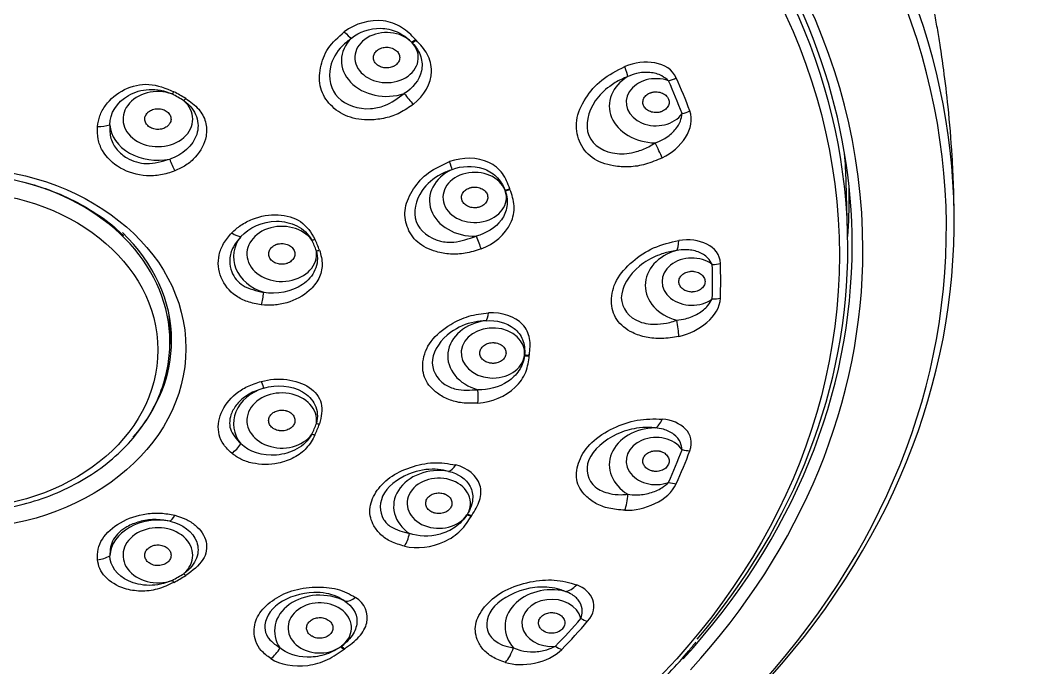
# Model space of a CAD drawing. Extents: x 1171 to 2300, y 0 to 827.
# Drawn here: x 1623.59 to 1661.86, y 516.38 to 541.07 of the extents above; entities that cross this region are included whole.
import ezdxf

# ---------------------------------------------------------------- set-up
doc = ezdxf.new("R2010")
doc.units = 0
doc.header["$LTSCALE"] = 10
doc.header["$MEASUREMENT"] = 0
doc.layers.add('1', color=7, linetype='CONTINUOUS')

msp = doc.modelspace()

# ---------------------------------------------------------------- linework, layer by layer
at = {"layer": '1', "color": 7, "linetype": 'Continuous'}
for p, q in [((1655.141, 533.003), (1655.087, 534.896)), ((1629.305, 528.803), (1629.305, 529.288))]:
    msp.add_line(p, q, dxfattribs=at)
for centre, major_axis, ratio, start_param, end_param in [((1621.205, 533.13), (37.699, 0), 0.790155, 5.156583, 10.55138), ((1621.205, 532.321), (-34.52, 0), 0.790155, 3.141593, 6.283185), ((1621.205, 532.486), (34.11, 0), 0.790155, 0, 3.141593), ((1621.205, 533.413), (-37.999, 0), 0.790155, 2.502798, 3.799488), ((1621.205, 532.4), (-33.944, 0), 0.790155, 3.141593, 3.806432), ((1637.565, 539.521), (-1.723, 0), 0.790155, 5.603381, 8.256586), ((1635.825, 541.008), (-0.475, 0.643), 0.18333, 2.072391, 2.769254), ((1637.565, 539.636), (1.209, 0), 0.790155, 0.662184, 6.914598), ((1638.518, 540.714), (0.578, 0.553), 0.488794, 4.274683, 4.509098), ((1621.205, 529.874), (21.709, 0), 0.790155, 0.645942, 0.647655), ((1638.54, 540.69), (-0.579, -0.552), 0.489427, 1.13396, 1.368375), ((1621.205, 529.888), (21.895, 0), 0.790155, 0.645942, 0.647655), ((1646.375, 539.789), (-0.385, 0.923), 0.069891, 3.43752, 4.115548), ((1647.835, 537.793), (-1.779, 0), 0.790155, 5.359245, 7.835444), ((1647.835, 537.936), (1.136, 0), 0.790155, 1.132001, 5.779503), ((1648.317, 539.362), (-0.911, -0.412), 0.577214, 1.315641, 1.62953), ((1621.205, 531.129), (-29.098, 0), 0.790155, 3.426954, 3.484549), ((1628.846, 537.292), (1.328, 0), 0.790155, 1.151939, 7.016202), ((1621.205, 531.099), (28.789, 0), 0.790155, 0.285362, 0.342957), ((1629.387, 538.741), (0.386, 0.701), 0.350617, 4.145759, 4.299406), ((1621.205, 528.982), (14.302, 0), 0.790155, 0.923169, 0.961787), ((1621.205, 528.988), (-14.424, 0), 0.790155, 4.064761, 4.10338), ((1638.441, 538.27), (-0.496, 0.628), 0.201371, 1.415733, 2.112596), ((1629.833, 538.485), (-0.41, -0.687), 0.369764, 1.0168, 1.170446), ((1648.83, 538.116), (0.937, 0.348), 0.588121, 4.497406, 4.811294), ((1626.495, 537.427), (-0.797, 0.065), 0.516767, 1.669693, 2.311148), ((1628.846, 537.178), (-1.842, 0), 0.790155, 0.067887, 1.817068), ((1647.79, 536.349), (-0.439, 0.898), 0.027536, 4.063541, 4.74157), ((1621.205, 534.293), (-33.89, 0), 0.790155, 3.164173, 3.204425), ((1621.205, 528.803), (-8.1, 0), 0.790155, 3.141593, 5.631894), ((1629.421, 535.748), (-0.294, 0.744), 0.137649, 1.491595, 2.13305), ((1639.808, 536.101), (-0.262, 0.756), 0.015481, 3.408453, 4.105317), ((1640.923, 534.192), (-1.723, 0), 0.790155, 5.233782, 7.886987), ((1640.923, 534.307), (1.209, 0), 0.790155, 0.292585, 6.544999), ((1642.08, 535.073), (0.752, 0.272), 0.589366, 4.502608, 4.737023), ((1621.205, 529.888), (21.895, 0), 0.790155, 0.276343, 0.278056), ((1621.205, 534.416), (-34, 0), 0.790155, 3.141593, 3.150821), ((1621.205, 529.874), (21.709, 0), 0.790155, 0.276343, 0.278056), ((1642.09, 535.045), (-0.753, -0.27), 0.589653, 1.362238, 1.596653), ((1621.205, 534.416), (-34, 0), 0.790155, 3.082001, 3.141593), ((1633.569, 532.156), (1.328, 0), 0.790155, 0.52362, 6.387883), ((1621.205, 528.854), (8.162, 0), 0.790155, 0, 0.691739), ((1633.569, 532.042), (-1.842, 0), 0.790155, 5.722754, 7.471935), ((1631.573, 533.407), (-0.58, 0.551), 0.3757, 2.058773, 2.700229), ((1640.996, 532.801), (-0.285, 0.748), 0.006264, 1.527618, 2.224481), ((1634.719, 533.171), (0.733, 0.321), 0.579144, 4.463746, 4.617392), ((1621.205, 528.982), (14.302, 0), 0.790155, 0.29485, 0.333468), ((1621.205, 528.988), (-14.424, 0), 0.790155, 3.436443, 3.475061), ((1648.414, 533.234), (-0.155, 0.988), 0.252062, 3.38468, 4.062709), ((1621.205, 532.486), (34.11, 0), 0.790155, 5.658696, 6.283185), ((1621.205, 532.4), (-33.944, 0), 0.790155, 2.551268, 3.141593), ((1634.89, 532.756), (-0.747, -0.287), 0.586457, 1.349092, 1.502739), ((1649.205, 530.956), (-1.779, 0), 0.790155, 5.045086, 7.521285), ((1649.205, 531.099), (1.136, 0), 0.790155, 0.817842, 5.465344), ((1621.205, 532.321), (-34.52, 0), 0.790155, 2.51406, 3.141593), ((1649.982, 532.367), (-0.999, -0.036), 0.612653, 1.548466, 1.862354), ((1621.205, 531.099), (28.789, 0), 0.790155, 6.254388, 6.311983), ((1621.205, 531.129), (-29.098, 0), 0.790155, 3.112795, 3.17039), ((1632.69, 530.69), (0.098, 0.794), 0.237725, 4.102152, 4.743607), ((1649.982, 531.057), (0.999, -0.036), 0.612653, 4.73472, 5.048608), ((1621.205, 529.288), (8.1, 0), 0.790155, 0, 0.080209), ((1641.279, 530.388), (-0.037, 0.799), 0.234951, 3.365531, 4.062394), ((1641.618, 528.265), (-1.723, 0), 0.790155, 4.864183, 7.517388), ((1641.618, 528.38), (1.209, 0), 0.790155, 6.206171, 12.458585), ((1648.414, 529.617), (-0.212, 0.977), 0.207528, 4.000239, 4.678268), ((1621.205, 529.288), (8.15, 0), 0.790155, 6.195221, 6.272092), ((1621.205, 528.854), (8.162, 0), 0.790155, 5.675484, 6.283185), ((1621.205, 529.874), (21.709, 0), 0.790155, 6.189929, 6.191642), ((1642.82, 528.767), (-0.794, 0.094), 0.610244, 1.642903, 1.877318), ((1642.823, 528.797), (0.795, -0.092), 0.610341, 4.783179, 5.017594), ((1621.205, 529.888), (21.895, 0), 0.790155, 6.189929, 6.191642), ((1633.569, 525.693), (-1.842, 0), 0.790155, 5.094435, 6.843617), ((1632.69, 527.797), (-0.208, 0.772), 0.056522, 2.257656, 2.899111), ((1633.569, 525.808), (1.328, 0), 0.790155, 6.178487, 12.04275), ((1640.879, 526.972), (-0.061, 0.798), 0.212439, 4.009316, 4.70618), ((1647.79, 526.502), (0.091, 0.996), 0.432054, 3.378193, 4.056222), ((1621.205, 528.982), (14.302, 0), 0.790155, 5.949717, 5.988335), ((1621.205, 528.988), (-14.424, 0), 0.790155, 2.808124, 2.846742), ((1634.89, 526.189), (0.747, -0.287), 0.586457, 4.934093, 5.08774), ((1647.835, 524.119), (-1.779, 0), 0.790155, 4.730926, 7.207126), ((1634.719, 525.774), (-0.733, 0.321), 0.579144, 1.81944, 1.973086), ((1647.835, 524.262), (1.136, 0), 0.790155, 0.503683, 5.151184), ((1631.573, 525.079), (0.511, 0.615), 0.556904, 4.266721, 4.908177), ((1621.205, 531.099), (28.789, 0), 0.790155, 5.940229, 5.997824), ((1648.83, 525.309), (-0.937, 0.348), 0.588121, 1.785779, 2.099668), ((1621.205, 531.129), (-29.098, 0), 0.790155, 2.798636, 2.856231), ((1639.556, 522.539), (-1.723, 0), 0.790155, 4.494584, 7.147789), ((1640.04, 524.641), (0.202, 0.774), 0.44544, 3.390589, 4.087452), ((1639.556, 522.654), (1.209, 0), 0.790155, 5.836572, 12.088986), ((1648.317, 524.063), (0.911, -0.412), 0.577214, 4.967544, 5.281432), ((1646.375, 523.062), (0.03, 1), 0.3897, 3.981884, 4.659913), ((1628.846, 520.557), (-1.842, 0), 0.790155, 4.466117, 6.215298), ((1629.421, 522.739), (0.189, 0.777), 0.318853, 3.37933, 4.020785), ((1621.205, 529.874), (21.709, 0), 0.790155, 5.82033, 5.822043), ((1640.63, 522.706), (-0.676, 0.427), 0.548418, 1.904211, 2.138626), ((1640.646, 522.732), (0.677, -0.426), 0.548886, 5.044741, 5.279156), ((1621.205, 529.888), (21.895, 0), 0.790155, 5.82033, 5.822043), ((1628.846, 520.672), (1.328, 0), 0.790155, 5.550169, 11.414432), ((1638.104, 521.57), (0.177, 0.78), 0.425202, 4.026831, 4.723695), ((1626.495, 521.059), (0.796, 0.078), 0.69797, 4.701126, 5.342581), ((1621.205, 528.982), (14.302, 0), 0.790155, 5.321398, 5.360017), ((1629.387, 520.204), (-0.386, 0.701), 0.350617, 2.137426, 2.291073), ((1621.205, 528.988), (-14.424, 0), 0.790155, 2.179806, 2.218424), ((1629.833, 520.46), (0.41, -0.687), 0.369764, 5.266386, 5.420032), ((1643.858, 517.951), (-1.779, 0), 0.790155, 4.416767, 6.892966), ((1644.563, 520.251), (0.359, 0.933), 0.592247, 3.429012, 4.107041), ((1635.016, 517.789), (-1.723, 0), 0.790155, 4.124985, 6.77819), ((1635.016, 517.904), (1.209, 0), 0.790155, 5.466973, 11.719387), ((1636.256, 519.636), (0.458, 0.656), 0.61852, 3.502348, 4.199211), ((1643.858, 518.095), (1.136, 0), 0.790155, 0.189523, 4.837025), ((1621.205, 531.099), (28.789, 0), 0.790155, 5.626069, 5.683664), ((1644.973, 518.877), (-0.756, 0.654), 0.50602, 1.983354, 2.297242), ((1621.205, 531.129), (-29.098, 0), 0.790155, 2.484477, 2.542072), ((1633.047, 517.325), (0.431, 0.674), 0.60329, 4.128443, 4.825306), ((1621.205, 529.874), (21.709, 0), 0.790155, 5.450731, 5.452444), ((1635.817, 517.678), (-0.467, 0.65), 0.412525, 2.091639, 2.326054), ((1635.844, 517.698), (0.468, -0.649), 0.413301, 5.232558, 5.466973), ((1621.205, 529.888), (21.895, 0), 0.790155, 5.450731, 5.452444), ((1641.873, 517.325), (0.292, 0.956), 0.556219, 4.017305, 4.695334), ((1643.999, 517.817), (0.716, -0.699), 0.485274, 5.154868, 5.468757)]:
    msp.add_ellipse(centre, major_axis=major_axis, ratio=ratio, start_param=start_param, end_param=end_param, dxfattribs=at)
for centre, major_axis in [((1621.205, 532.108), (33.622, 0)), ((1621.205, 528.555), (-8.709, 0)), ((1621.205, 528.498), (7.641, 0))]:
    msp.add_ellipse(centre, major_axis=major_axis, ratio=0.790155, dxfattribs=at)
for points, knots in [([(1659.204, 533.566), (1659.198, 534.342), (1659.15, 535.741), (1658.998, 537.612), (1658.83, 539.022), (1658.684, 540.019), (1658.563, 540.753), (1658.45, 541.384), (1658.327, 542.018), (1658.115, 543.026), (1657.775, 544.451), (1657.206, 546.453), (1656.447, 548.69), (1655.505, 551.006), (1654.533, 553.053), (1653.749, 554.517), (1653.187, 555.494), (1652.761, 556.203), (1652.205, 557.089), (1651.382, 558.322), (1650.178, 559.973), (1649.198, 561.171), (1648.627, 561.826)], [0, 0, 0, 0, 0.075311, 0.136171, 0.182256, 0.21336, 0.234183, 0.25491, 0.275875, 0.297078, 0.355152, 0.418363, 0.49946, 0.584913, 0.661635, 0.720158, 0.746456, 0.771986, 0.801818, 0.849529, 0.915719, 1, 1, 1, 1]), ([(1638.666, 540.325), (1638.508, 540.491), (1638.342, 540.66), (1637.933, 540.915), (1637.692, 541.001), (1636.931, 541.094), (1636.369, 540.932), (1635.95, 540.622)], [0, 0, 0, 0, 0.25, 0.25, 0.5, 0.5, 1, 1, 1, 1]), ([(1638.589, 537.861), (1638.42, 537.743), (1638.094, 537.513), (1637.521, 537.314), (1636.839, 537.232), (1636.059, 537.335), (1635.39, 537.797), (1634.986, 538.462), (1635.002, 539.242), (1635.285, 540.028), (1635.726, 540.422), (1635.95, 540.622)], [0, 0, 0, 0, 0.087607, 0.169371, 0.250856, 0.377447, 0.501128, 0.621802, 0.747777, 0.872041, 1, 1, 1, 1]), ([(1636.225, 540.377), (1636.106, 540.283), (1635.732, 539.989), (1635.262, 539.176), (1635.437, 538.408), (1636.001, 537.819), (1636.674, 537.602), (1637.608, 537.806), (1637.998, 538.091), (1638.24, 538.269)], [0, 0, 0, 0, 0.080562, 0.253207, 0.499831, 0.500495, 0.747529, 0.843295, 1, 1, 1, 1]), ([(1636.225, 540.377), (1636.516, 540.613), (1636.922, 540.762), (1637.549, 540.747), (1637.763, 540.702), (1638.167, 540.524), (1638.357, 540.389), (1638.518, 540.223)], [0, 0, 0, 0, 0.5, 0.5, 0.75, 0.75, 1, 1, 1, 1]), ([(1637.868, 539.322), (1637.881, 539.33), (1637.906, 539.347), (1637.953, 539.385), (1638.003, 539.44), (1638.044, 539.514), (1638.072, 539.62), (1638.056, 539.757), (1637.954, 539.902), (1637.813, 539.986), (1637.682, 540.023), (1637.579, 540.034), (1637.477, 540.028), (1637.379, 540.006), (1637.312, 539.978), (1637.271, 539.956), (1637.245, 539.94), (1637.178, 539.893), (1637.095, 539.798), (1637.06, 539.675), (1637.067, 539.577), (1637.09, 539.505), (1637.128, 539.438), (1637.2, 539.358), (1637.324, 539.279), (1637.508, 539.234), (1637.669, 539.244), (1637.772, 539.275), (1637.828, 539.3), (1637.855, 539.314), (1637.868, 539.322)], [0, 0, 0, 0, 0.015625, 0.03125, 0.0625, 0.09375, 0.125, 0.1875, 0.25, 0.3125, 0.34375, 0.375, 0.40625, 0.4375, 0.46875, 0.476562, 0.484375, 0.5, 0.5625, 0.625, 0.65625, 0.6875, 0.71875, 0.75, 0.8125, 0.875, 0.9375, 0.96875, 0.984375, 1, 1, 1, 1]), ([(1638.54, 540.2), (1638.699, 540.03), (1638.81, 539.852), (1638.925, 539.487), (1638.93, 539.303), (1638.815, 538.779), (1638.566, 538.47), (1638.24, 538.269)], [0, 0, 0, 0, 0.25, 0.25, 0.5, 0.5, 1, 1, 1, 1]), ([(1638.589, 537.861), (1638.998, 538.185), (1639.263, 538.652), (1639.28, 539.341), (1639.224, 539.566), (1639.006, 539.966), (1638.849, 540.134), (1638.689, 540.302)], [0, 0, 0, 0, 0.5, 0.5, 0.75, 0.75, 1, 1, 1, 1]), ([(1648.075, 535.816), (1647.864, 535.725), (1647.454, 535.549), (1646.813, 535.451), (1646.1, 535.496), (1645.349, 535.761), (1644.856, 536.421), (1644.732, 537.251), (1645.103, 538.09), (1645.746, 538.838), (1646.34, 539.138), (1646.645, 539.293)], [0, 0, 0, 0, 0.087456, 0.169153, 0.25014, 0.377375, 0.499739, 0.622279, 0.749894, 0.871256, 1, 1, 1, 1]), ([(1646.763, 538.914), (1646.675, 538.879), (1646.434, 538.781), (1645.981, 538.501), (1645.297, 537.849), (1645.118, 537.048), (1645.433, 536.283), (1646.106, 535.886), (1647.008, 536.008), (1647.498, 536.196), (1647.721, 536.337), (1647.802, 536.387)], [0, 0, 0, 0, 0.046355, 0.127416, 0.254336, 0.50001, 0.500136, 0.746142, 0.872777, 0.954138, 1, 1, 1, 1]), ([(1648.317, 538.749), (1648.235, 538.817), (1648.037, 538.981), (1647.6, 539.094), (1647.139, 539.063), (1646.87, 538.956), (1646.763, 538.914)], [0, 0, 0, 0, 0.208279, 0.500324, 0.801781, 1, 1, 1, 1]), ([(1626.541, 537.011), (1626.564, 537.147), (1626.611, 537.428), (1626.906, 537.951), (1627.511, 538.481), (1628.551, 538.714), (1629.147, 538.465), (1629.457, 538.336)], [0, 0, 0, 0, 0.121003, 0.24993, 0.500418, 0.740079, 1, 1, 1, 1]), ([(1627.008, 537.079), (1627.019, 537.506), (1627.275, 537.938), (1627.956, 538.325), (1628.225, 538.406), (1628.798, 538.435), (1629.102, 538.378), (1629.387, 538.251)], [0, 0, 0, 0, 0.5, 0.5, 0.75, 0.75, 1, 1, 1, 1]), ([(1647.99, 537.56), (1647.998, 537.562), (1648.014, 537.567), (1648.046, 537.578), (1648.1, 537.599), (1648.171, 537.64), (1648.241, 537.701), (1648.312, 537.796), (1648.35, 537.934), (1648.306, 538.101), (1648.199, 538.217), (1648.083, 538.282), (1647.986, 538.316), (1647.883, 538.332), (1647.797, 538.332), (1647.739, 538.324), (1647.707, 538.318), (1647.687, 538.313), (1647.671, 538.309), (1647.656, 538.305), (1647.629, 538.296), (1647.549, 538.265), (1647.464, 538.208), (1647.394, 538.128), (1647.346, 538.039), (1647.325, 537.92), (1647.364, 537.778), (1647.468, 537.655), (1647.622, 537.568), (1647.775, 537.538), (1647.896, 537.542), (1647.956, 537.552), (1647.986, 537.559), (1647.99, 537.56)], [0, 0, 0, 0, 0.007812, 0.015625, 0.03125, 0.0625, 0.09375, 0.125, 0.1875, 0.25, 0.3125, 0.34375, 0.375, 0.40625, 0.4375, 0.453125, 0.460938, 0.46875, 0.472656, 0.476562, 0.484375, 0.5, 0.5625, 0.59375, 0.625, 0.6875, 0.75, 0.8125, 0.875, 0.9375, 0.96875, 0.996094, 1, 1, 1, 1]), ([(1629.833, 537.995), (1630.073, 537.821), (1630.238, 537.609), (1630.397, 537.162), (1630.394, 536.924), (1630.185, 536.274), (1629.776, 535.921), (1629.296, 535.766)], [0, 0, 0, 0, 0.25, 0.25, 0.5, 0.5, 1, 1, 1, 1]), ([(1629.907, 538.077), (1630.086, 537.951), (1630.426, 537.712), (1630.701, 537.191), (1630.724, 536.532), (1630.41, 535.939), (1629.93, 535.521), (1629.636, 535.384), (1629.491, 535.317)], [0, 0, 0, 0, 0.178327, 0.339125, 0.500023, 0.752204, 0.878517, 1, 1, 1, 1]), ([(1629.251, 537.06), (1629.261, 537.071), (1629.279, 537.093), (1629.31, 537.14), (1629.337, 537.203), (1629.35, 537.281), (1629.34, 537.387), (1629.278, 537.512), (1629.135, 537.628), (1628.945, 537.691), (1628.773, 537.69), (1628.645, 537.657), (1628.558, 537.618), (1628.495, 537.575), (1628.457, 537.541), (1628.438, 537.52), (1628.41, 537.488), (1628.377, 537.436), (1628.342, 537.337), (1628.345, 537.208), (1628.421, 537.067), (1628.558, 536.958), (1628.738, 536.897), (1628.934, 536.893), (1629.087, 536.939), (1629.189, 537.002), (1629.232, 537.04), (1629.251, 537.06)], [0, 0, 0, 0, 0.015625, 0.03125, 0.0625, 0.09375, 0.125, 0.1875, 0.25, 0.3125, 0.375, 0.40625, 0.4375, 0.46875, 0.484375, 0.492188, 0.5, 0.53125, 0.5625, 0.625, 0.6875, 0.75, 0.8125, 0.875, 0.9375, 0.96875, 1, 1, 1, 1]), ([(1647.802, 536.387), (1647.91, 536.43), (1648.179, 536.536), (1648.536, 536.818), (1648.78, 537.174), (1648.815, 537.406), (1648.83, 537.503)], [0, 0, 0, 0, 0.200427, 0.49953, 0.790892, 1, 1, 1, 1]), ([(1629.491, 535.317), (1629.312, 535.257), (1628.964, 535.141), (1628.23, 535.105), (1627.367, 535.364), (1626.764, 535.945), (1626.538, 536.533), (1626.54, 536.848), (1626.541, 537.011)], [0, 0, 0, 0, 0.130106, 0.252927, 0.499594, 0.746402, 0.869479, 1, 1, 1, 1]), ([(1627.008, 537.079), (1627.009, 536.901), (1627.009, 536.556), (1627.267, 536.111), (1627.713, 535.737), (1628.446, 535.517), (1629.002, 535.68), (1629.296, 535.766)], [0, 0, 0, 0, 0.179168, 0.347393, 0.501625, 0.737142, 1, 1, 1, 1]), ([(1642.259, 534.636), (1642.187, 534.836), (1642.11, 535.041), (1641.852, 535.395), (1641.673, 535.542), (1641.035, 535.842), (1640.469, 535.847), (1639.968, 535.673)], [0, 0, 0, 0, 0.25, 0.25, 0.5, 0.5, 1, 1, 1, 1]), ([(1641.166, 532.345), (1640.967, 532.281), (1640.582, 532.157), (1639.99, 532.13), (1639.351, 532.243), (1638.7, 532.557), (1638.298, 533.177), (1638.214, 533.914), (1638.552, 534.642), (1639.13, 535.301), (1639.686, 535.548), (1639.968, 535.673)], [0, 0, 0, 0, 0.087607, 0.169371, 0.250856, 0.377447, 0.501128, 0.621802, 0.747777, 0.872041, 1, 1, 1, 1]), ([(1640.064, 535.373), (1640.428, 535.512), (1640.859, 535.538), (1641.422, 535.346), (1641.598, 535.245), (1641.89, 534.964), (1642.006, 534.783), (1642.08, 534.583)], [0, 0, 0, 0, 0.5, 0.5, 0.75, 0.75, 1, 1, 1, 1]), ([(1621.205, 535.204), (1621.421, 535.204), (1622.051, 535.185), (1623.09, 535.058), (1624.282, 534.761), (1625.404, 534.328), (1626.417, 533.764), (1627.131, 533.255), (1627.46, 532.918), (1627.536, 532.835)], [0, 0, 0, 0, 0.088697, 0.260068, 0.431487, 0.602833, 0.774127, 0.945438, 1, 1, 1, 1]), ([(1640.064, 535.373), (1639.922, 535.318), (1639.474, 535.145), (1638.729, 534.512), (1638.569, 533.742), (1638.826, 533.031), (1639.331, 532.64), (1640.236, 532.572), (1640.695, 532.732), (1640.98, 532.832)], [0, 0, 0, 0, 0.080562, 0.253207, 0.499831, 0.500495, 0.747529, 0.843295, 1, 1, 1, 1]), ([(1641.062, 533.928), (1641.078, 533.931), (1641.109, 533.94), (1641.17, 533.962), (1641.242, 533.999), (1641.314, 534.057), (1641.389, 534.147), (1641.436, 534.279), (1641.407, 534.444), (1641.314, 534.563), (1641.209, 534.634), (1641.118, 534.674), (1641.02, 534.697), (1640.918, 534.705), (1640.844, 534.698), (1640.795, 534.689), (1640.764, 534.682), (1640.68, 534.658), (1640.559, 534.592), (1640.47, 534.488), (1640.432, 534.394), (1640.42, 534.321), (1640.426, 534.247), (1640.456, 534.152), (1640.535, 534.043), (1640.686, 533.948), (1640.84, 533.912), (1640.951, 533.911), (1641.015, 533.918), (1641.046, 533.924), (1641.062, 533.928)], [0, 0, 0, 0, 0.015625, 0.03125, 0.0625, 0.09375, 0.125, 0.1875, 0.25, 0.3125, 0.34375, 0.375, 0.40625, 0.4375, 0.46875, 0.476562, 0.484375, 0.5, 0.5625, 0.625, 0.65625, 0.6875, 0.71875, 0.75, 0.8125, 0.875, 0.9375, 0.96875, 0.984375, 1, 1, 1, 1]), ([(1642.09, 534.554), (1642.161, 534.351), (1642.183, 534.153), (1642.127, 533.779), (1642.05, 533.606), (1641.718, 533.148), (1641.36, 532.929), (1640.98, 532.832)], [0, 0, 0, 0, 0.25, 0.25, 0.5, 0.5, 1, 1, 1, 1]), ([(1641.166, 532.345), (1641.663, 532.535), (1642.093, 532.9), (1642.395, 533.542), (1642.438, 533.769), (1642.411, 534.204), (1642.342, 534.406), (1642.269, 534.608)], [0, 0, 0, 0, 0.5, 0.5, 0.75, 0.75, 1, 1, 1, 1]), ([(1631.662, 532.956), (1631.773, 533.058), (1632.002, 533.268), (1632.59, 533.565), (1633.423, 533.726), (1634.39, 533.443), (1634.683, 532.966), (1634.835, 532.719)], [0, 0, 0, 0, 0.121003, 0.24993, 0.500418, 0.740079, 1, 1, 1, 1]), ([(1632.009, 532.815), (1632.318, 533.161), (1632.823, 533.397), (1633.635, 533.401), (1633.906, 533.343), (1634.381, 533.103), (1634.583, 532.916), (1634.719, 532.681)], [0, 0, 0, 0, 0.5, 0.5, 0.75, 0.75, 1, 1, 1, 1]), ([(1632.789, 530.215), (1632.609, 530.248), (1632.26, 530.311), (1631.665, 530.615), (1631.174, 531.222), (1631.104, 531.976), (1631.332, 532.564), (1631.55, 532.823), (1631.662, 532.956)], [0, 0, 0, 0, 0.130106, 0.252927, 0.499594, 0.746402, 0.869479, 1, 1, 1, 1]), ([(1632.009, 532.815), (1631.889, 532.668), (1631.656, 532.382), (1631.555, 531.898), (1631.646, 531.386), (1632.061, 530.871), (1632.599, 530.753), (1632.882, 530.691)], [0, 0, 0, 0, 0.179168, 0.347393, 0.501625, 0.737142, 1, 1, 1, 1]), ([(1633.724, 531.781), (1633.739, 531.785), (1633.771, 531.794), (1633.83, 531.818), (1633.899, 531.856), (1633.968, 531.914), (1634.039, 532.004), (1634.082, 532.134), (1634.052, 532.294), (1633.945, 532.433), (1633.805, 532.512), (1633.677, 532.545), (1633.578, 532.554), (1633.495, 532.549), (1633.439, 532.538), (1633.408, 532.531), (1633.362, 532.517), (1633.296, 532.491), (1633.195, 532.427), (1633.101, 532.321), (1633.057, 532.172), (1633.087, 532.02), (1633.187, 531.887), (1633.343, 531.793), (1633.501, 531.759), (1633.63, 531.762), (1633.693, 531.773), (1633.724, 531.781)], [0, 0, 0, 0, 0.015625, 0.03125, 0.0625, 0.09375, 0.125, 0.1875, 0.25, 0.3125, 0.375, 0.40625, 0.4375, 0.46875, 0.484375, 0.492188, 0.5, 0.53125, 0.5625, 0.625, 0.6875, 0.75, 0.8125, 0.875, 0.9375, 0.96875, 1, 1, 1, 1]), ([(1648.706, 529.011), (1648.486, 528.975), (1648.059, 528.904), (1647.454, 528.961), (1646.838, 529.173), (1646.268, 529.601), (1646.136, 530.108), (1646.135, 530.618), (1646.267, 531.176), (1646.902, 531.886), (1647.745, 532.446), (1648.379, 532.592), (1648.706, 532.667)], [0, 0, 0, 0, 0.087458, 0.169158, 0.250147, 0.37738, 0.499751, 0.500394, 0.622942, 0.750385, 0.871489, 1, 1, 1, 1]), ([(1635.007, 532.3), (1635.059, 532.115), (1635.157, 531.763), (1635.013, 531.209), (1634.578, 530.655), (1633.927, 530.309), (1633.269, 530.184), (1632.947, 530.205), (1632.789, 530.215)], [0, 0, 0, 0, 0.178327, 0.339125, 0.500023, 0.752204, 0.878517, 1, 1, 1, 1]), ([(1634.89, 532.266), (1634.954, 532.014), (1634.933, 531.766), (1634.737, 531.328), (1634.566, 531.135), (1633.939, 530.699), (1633.369, 530.598), (1632.882, 530.691)], [0, 0, 0, 0, 0.25, 0.25, 0.5, 0.5, 1, 1, 1, 1]), ([(1648.624, 532.284), (1648.535, 532.271), (1648.291, 532.234), (1647.795, 532.073), (1646.961, 531.61), (1646.514, 530.888), (1646.514, 530.083), (1646.962, 529.546), (1647.797, 529.451), (1648.292, 529.516), (1648.536, 529.598), (1648.624, 529.627)], [0, 0, 0, 0, 0.046355, 0.127416, 0.254336, 0.50001, 0.500136, 0.746142, 0.872777, 0.954138, 1, 1, 1, 1]), ([(1649.982, 531.754), (1649.931, 531.839), (1649.808, 532.044), (1649.45, 532.256), (1649.02, 532.337), (1648.737, 532.299), (1648.624, 532.284)], [0, 0, 0, 0, 0.208279, 0.500324, 0.801781, 1, 1, 1, 1]), ([(1649.206, 530.704), (1649.214, 530.704), (1649.231, 530.704), (1649.266, 530.707), (1649.326, 530.714), (1649.409, 530.735), (1649.5, 530.777), (1649.604, 530.85), (1649.694, 530.971), (1649.718, 531.141), (1649.661, 531.278), (1649.577, 531.368), (1649.497, 531.424), (1649.406, 531.464), (1649.324, 531.485), (1649.266, 531.492), (1649.233, 531.494), (1649.212, 531.494), (1649.196, 531.494), (1649.179, 531.494), (1649.151, 531.492), (1649.062, 531.482), (1648.959, 531.449), (1648.861, 531.389), (1648.78, 531.317), (1648.714, 531.208), (1648.696, 531.064), (1648.746, 530.921), (1648.859, 530.802), (1648.993, 530.736), (1649.109, 530.71), (1649.171, 530.704), (1649.201, 530.704), (1649.206, 530.704)], [0, 0, 0, 0, 0.007812, 0.015625, 0.03125, 0.0625, 0.09375, 0.125, 0.1875, 0.25, 0.3125, 0.34375, 0.375, 0.40625, 0.4375, 0.453125, 0.460938, 0.46875, 0.472656, 0.476562, 0.484375, 0.5, 0.5625, 0.59375, 0.625, 0.6875, 0.75, 0.8125, 0.875, 0.9375, 0.96875, 0.996094, 1, 1, 1, 1]), ([(1648.624, 529.627), (1648.738, 529.642), (1649.021, 529.68), (1649.451, 529.863), (1649.808, 530.143), (1649.931, 530.356), (1649.982, 530.444)], [0, 0, 0, 0, 0.200427, 0.49953, 0.790892, 1, 1, 1, 1]), ([(1641.047, 526.466), (1640.845, 526.461), (1640.453, 526.452), (1639.923, 526.591), (1639.412, 526.873), (1638.977, 527.348), (1638.894, 528.073), (1639.19, 528.866), (1639.91, 529.446), (1640.693, 529.822), (1641.196, 529.881), (1641.451, 529.911)], [0, 0, 0, 0, 0.087565, 0.16929, 0.250736, 0.377265, 0.500887, 0.639925, 0.78603, 0.891403, 1, 1, 1, 1]), ([(1643.008, 528.306), (1643.032, 528.513), (1643.054, 528.726), (1642.982, 529.129), (1642.89, 529.316), (1642.46, 529.774), (1641.967, 529.935), (1641.451, 529.911)], [0, 0, 0, 0, 0.25, 0.25, 0.5, 0.5, 1, 1, 1, 1]), ([(1641.357, 529.611), (1641.211, 529.599), (1640.75, 529.56), (1639.83, 529.172), (1639.356, 528.496), (1639.27, 527.76), (1639.54, 527.255), (1640.294, 526.942), (1640.76, 526.965), (1641.049, 526.98)], [0, 0, 0, 0, 0.080562, 0.253207, 0.499831, 0.500495, 0.747529, 0.843295, 1, 1, 1, 1]), ([(1641.357, 529.611), (1641.744, 529.639), (1642.142, 529.542), (1642.565, 529.205), (1642.68, 529.06), (1642.82, 528.716), (1642.845, 528.514), (1642.823, 528.306)], [0, 0, 0, 0, 0.5, 0.5, 0.75, 0.75, 1, 1, 1, 1]), ([(1614.735, 524.889), (1614.741, 524.881), (1614.974, 524.591), (1615.573, 524.103), (1616.524, 523.456), (1617.605, 522.946), (1618.768, 522.571), (1619.991, 522.345), (1621.242, 522.272), (1622.493, 522.354), (1623.715, 522.59), (1624.878, 522.974), (1625.954, 523.498), (1626.918, 524.15), (1627.745, 524.916), (1628.415, 525.776), (1628.911, 526.71), (1629.214, 527.675), (1629.3, 528.382), (1629.305, 528.751), (1629.305, 528.803)], [0, 0, 0, 0, 0.001863, 0.063469, 0.125304, 0.187297, 0.249386, 0.311528, 0.373702, 0.435903, 0.498134, 0.560396, 0.622683, 0.684966, 0.747192, 0.809278, 0.871128, 0.932666, 0.990473, 1, 1, 1, 1]), ([(1641.574, 527.986), (1641.591, 527.985), (1641.624, 527.984), (1641.691, 527.987), (1641.774, 528.002), (1641.868, 528.035), (1641.979, 528.097), (1642.083, 528.208), (1642.132, 528.369), (1642.1, 528.507), (1642.034, 528.603), (1641.968, 528.666), (1641.887, 528.716), (1641.796, 528.752), (1641.723, 528.767), (1641.674, 528.772), (1641.641, 528.775), (1641.551, 528.776), (1641.409, 528.749), (1641.278, 528.677), (1641.2, 528.601), (1641.155, 528.536), (1641.127, 528.466), (1641.111, 528.368), (1641.136, 528.244), (1641.233, 528.113), (1641.36, 528.035), (1641.463, 528.003), (1641.526, 527.991), (1641.558, 527.987), (1641.574, 527.986)], [0, 0, 0, 0, 0.015625, 0.03125, 0.0625, 0.09375, 0.125, 0.1875, 0.25, 0.3125, 0.34375, 0.375, 0.40625, 0.4375, 0.46875, 0.476562, 0.484375, 0.5, 0.5625, 0.625, 0.65625, 0.6875, 0.71875, 0.75, 0.8125, 0.875, 0.9375, 0.96875, 0.984375, 1, 1, 1, 1]), ([(1641.047, 526.466), (1641.566, 526.505), (1642.102, 526.728), (1642.648, 527.245), (1642.785, 527.445), (1642.952, 527.86), (1642.98, 528.068), (1643.005, 528.277)], [0, 0, 0, 0, 0.5, 0.5, 0.75, 0.75, 1, 1, 1, 1]), ([(1642.82, 528.277), (1642.793, 528.067), (1642.722, 527.877), (1642.503, 527.543), (1642.355, 527.403), (1641.851, 527.069), (1641.432, 526.964), (1641.049, 526.98)], [0, 0, 0, 0, 0.25, 0.25, 0.5, 0.5, 1, 1, 1, 1]), ([(1632.789, 527.298), (1632.946, 527.331), (1633.27, 527.399), (1633.925, 527.376), (1634.668, 527.133), (1635.193, 526.467), (1635.07, 525.947), (1635.007, 525.676)], [0, 0, 0, 0, 0.121003, 0.24993, 0.500418, 0.740079, 1, 1, 1, 1]), ([(1631.662, 524.557), (1631.55, 524.664), (1631.333, 524.873), (1631.105, 525.388), (1631.173, 526.104), (1631.663, 526.75), (1632.258, 527.126), (1632.608, 527.24), (1632.789, 527.298)], [0, 0, 0, 0, 0.130106, 0.252927, 0.499594, 0.746402, 0.869479, 1, 1, 1, 1]), ([(1632.882, 527.044), (1632.688, 526.977), (1632.312, 526.848), (1631.889, 526.497), (1631.591, 526.038), (1631.53, 525.434), (1631.843, 525.097), (1632.009, 524.92)], [0, 0, 0, 0, 0.179168, 0.347393, 0.501625, 0.737142, 1, 1, 1, 1]), ([(1632.882, 527.044), (1633.372, 527.184), (1633.934, 527.147), (1634.567, 526.779), (1634.736, 526.609), (1634.932, 526.196), (1634.955, 525.951), (1634.89, 525.698)], [0, 0, 0, 0, 0.5, 0.5, 0.75, 0.75, 1, 1, 1, 1]), ([(1633.415, 525.432), (1633.43, 525.428), (1633.463, 525.421), (1633.529, 525.413), (1633.612, 525.412), (1633.711, 525.426), (1633.835, 525.466), (1633.967, 525.552), (1634.062, 525.695), (1634.079, 525.857), (1634.024, 525.986), (1633.946, 526.072), (1633.872, 526.126), (1633.801, 526.16), (1633.748, 526.177), (1633.717, 526.186), (1633.67, 526.196), (1633.597, 526.205), (1633.467, 526.201), (1633.313, 526.159), (1633.166, 526.058), (1633.077, 525.921), (1633.059, 525.767), (1633.116, 525.619), (1633.218, 525.518), (1633.325, 525.46), (1633.384, 525.44), (1633.415, 525.432)], [0, 0, 0, 0, 0.015625, 0.03125, 0.0625, 0.09375, 0.125, 0.1875, 0.25, 0.3125, 0.375, 0.40625, 0.4375, 0.46875, 0.484375, 0.492188, 0.5, 0.53125, 0.5625, 0.625, 0.6875, 0.75, 0.8125, 0.875, 0.9375, 0.96875, 1, 1, 1, 1]), ([(1646.645, 522.386), (1646.437, 522.403), (1646.035, 522.436), (1645.525, 522.632), (1645.066, 522.978), (1644.734, 523.522), (1644.853, 524.278), (1645.343, 525.013), (1646.181, 525.542), (1647.142, 525.878), (1647.758, 525.868), (1648.075, 525.863)], [0, 0, 0, 0, 0.087456, 0.169153, 0.25014, 0.377375, 0.499739, 0.622279, 0.749894, 0.871256, 1, 1, 1, 1]), ([(1647.802, 525.524), (1647.72, 525.532), (1647.497, 525.554), (1647.006, 525.516), (1646.104, 525.271), (1645.432, 524.689), (1645.117, 523.923), (1645.298, 523.308), (1645.983, 523.023), (1646.435, 522.969), (1646.676, 522.99), (1646.763, 522.997)], [0, 0, 0, 0, 0.046355, 0.127416, 0.254336, 0.50001, 0.500136, 0.746142, 0.872777, 0.954138, 1, 1, 1, 1]), ([(1648.83, 524.696), (1648.815, 524.789), (1648.78, 525.013), (1648.536, 525.3), (1648.178, 525.48), (1647.909, 525.512), (1647.802, 525.524)], [0, 0, 0, 0, 0.208279, 0.500324, 0.801781, 1, 1, 1, 1]), ([(1634.835, 525.257), (1634.74, 525.083), (1634.56, 524.752), (1634.051, 524.366), (1633.325, 524.111), (1632.586, 524.121), (1632, 524.315), (1631.773, 524.477), (1631.662, 524.557)], [0, 0, 0, 0, 0.178327, 0.339125, 0.500023, 0.752204, 0.878517, 1, 1, 1, 1]), ([(1634.719, 525.283), (1634.584, 525.05), (1634.383, 524.858), (1633.909, 524.592), (1633.634, 524.514), (1632.829, 524.445), (1632.316, 524.622), (1632.009, 524.92)], [0, 0, 0, 0, 0.25, 0.25, 0.5, 0.5, 1, 1, 1, 1]), ([(1647.681, 523.887), (1647.689, 523.885), (1647.705, 523.881), (1647.739, 523.874), (1647.799, 523.867), (1647.887, 523.867), (1647.989, 523.884), (1648.117, 523.928), (1648.25, 524.021), (1648.339, 524.177), (1648.338, 524.321), (1648.293, 524.427), (1648.239, 524.5), (1648.168, 524.56), (1648.099, 524.6), (1648.046, 524.621), (1648.015, 524.631), (1647.996, 524.636), (1647.98, 524.64), (1647.964, 524.644), (1647.937, 524.65), (1647.849, 524.662), (1647.737, 524.655), (1647.621, 524.622), (1647.516, 524.573), (1647.41, 524.486), (1647.337, 524.353), (1647.328, 524.205), (1647.389, 524.064), (1647.491, 523.968), (1647.591, 523.915), (1647.647, 523.895), (1647.677, 523.888), (1647.681, 523.887)], [0, 0, 0, 0, 0.007812, 0.015625, 0.03125, 0.0625, 0.09375, 0.125, 0.1875, 0.25, 0.3125, 0.34375, 0.375, 0.40625, 0.4375, 0.453125, 0.460938, 0.46875, 0.472656, 0.476562, 0.484375, 0.5, 0.5625, 0.59375, 0.625, 0.6875, 0.75, 0.8125, 0.875, 0.9375, 0.96875, 0.996094, 1, 1, 1, 1]), ([(1638.249, 521.018), (1638.07, 521.069), (1637.725, 521.169), (1637.327, 521.445), (1637.013, 521.849), (1636.855, 522.411), (1637.107, 523.078), (1637.654, 523.673), (1638.462, 524.049), (1639.366, 524.255), (1639.92, 524.162), (1640.201, 524.115)], [0, 0, 0, 0, 0.087607, 0.169371, 0.250856, 0.377447, 0.501128, 0.621802, 0.747777, 0.872041, 1, 1, 1, 1]), ([(1639.928, 523.869), (1639.797, 523.898), (1639.385, 523.988), (1638.415, 523.88), (1637.692, 523.38), (1637.275, 522.718), (1637.273, 522.173), (1637.774, 521.675), (1638.184, 521.569), (1638.438, 521.504)], [0, 0, 0, 0, 0.080562, 0.253207, 0.499831, 0.500495, 0.747529, 0.843295, 1, 1, 1, 1]), ([(1640.813, 522.19), (1640.93, 522.376), (1641.047, 522.568), (1641.171, 522.963), (1641.177, 523.163), (1641.015, 523.708), (1640.661, 523.995), (1640.201, 524.115)], [0, 0, 0, 0, 0.25, 0.25, 0.5, 0.5, 1, 1, 1, 1]), ([(1639.928, 523.869), (1640.286, 523.787), (1640.597, 523.585), (1640.824, 523.152), (1640.861, 522.985), (1640.831, 522.624), (1640.762, 522.429), (1640.646, 522.242)], [0, 0, 0, 0, 0.5, 0.5, 0.75, 0.75, 1, 1, 1, 1]), ([(1646.763, 522.997), (1646.871, 522.985), (1647.14, 522.953), (1647.601, 523.024), (1648.036, 523.206), (1648.235, 523.378), (1648.317, 523.45)], [0, 0, 0, 0, 0.200427, 0.49953, 0.790892, 1, 1, 1, 1]), ([(1639.336, 522.3), (1639.35, 522.294), (1639.381, 522.283), (1639.445, 522.267), (1639.529, 522.257), (1639.632, 522.261), (1639.764, 522.288), (1639.912, 522.361), (1640.031, 522.498), (1640.064, 522.635), (1640.047, 522.744), (1640.013, 522.821), (1639.961, 522.891), (1639.892, 522.95), (1639.831, 522.985), (1639.788, 523.004), (1639.758, 523.016), (1639.675, 523.042), (1639.53, 523.058), (1639.376, 523.028), (1639.267, 522.98), (1639.196, 522.932), (1639.138, 522.875), (1639.078, 522.788), (1639.044, 522.665), (1639.075, 522.515), (1639.158, 522.406), (1639.24, 522.347), (1639.293, 522.318), (1639.321, 522.305), (1639.336, 522.3)], [0, 0, 0, 0, 0.015625, 0.03125, 0.0625, 0.09375, 0.125, 0.1875, 0.25, 0.3125, 0.34375, 0.375, 0.40625, 0.4375, 0.46875, 0.476562, 0.484375, 0.5, 0.5625, 0.625, 0.65625, 0.6875, 0.71875, 0.75, 0.8125, 0.875, 0.9375, 0.96875, 0.984375, 1, 1, 1, 1]), ([(1626.541, 520.503), (1626.54, 520.639), (1626.538, 520.904), (1626.763, 521.42), (1627.365, 521.964), (1628.228, 522.262), (1628.963, 522.297), (1629.312, 522.231), (1629.491, 522.196)], [0, 0, 0, 0, 0.130106, 0.252927, 0.499594, 0.746402, 0.869479, 1, 1, 1, 1]), ([(1629.296, 521.969), (1629.101, 522.002), (1628.725, 522.066), (1628.143, 521.973), (1627.57, 521.738), (1627.055, 521.281), (1627.024, 520.872), (1627.008, 520.656)], [0, 0, 0, 0, 0.179168, 0.347393, 0.501625, 0.737142, 1, 1, 1, 1]), ([(1629.491, 522.196), (1629.634, 522.153), (1629.929, 522.062), (1630.402, 521.749), (1630.77, 521.221), (1630.652, 520.45), (1630.162, 520.087), (1629.907, 519.898)], [0, 0, 0, 0, 0.121003, 0.24993, 0.500418, 0.740079, 1, 1, 1, 1]), ([(1638.249, 521.018), (1638.719, 520.911), (1639.289, 520.97), (1640.005, 521.301), (1640.218, 521.449), (1640.557, 521.789), (1640.677, 521.975), (1640.796, 522.163)], [0, 0, 0, 0, 0.5, 0.5, 0.75, 0.75, 1, 1, 1, 1]), ([(1640.63, 522.215), (1640.509, 522.027), (1640.356, 521.87), (1640.002, 521.621), (1639.804, 521.532), (1639.195, 521.362), (1638.772, 521.382), (1638.438, 521.504)], [0, 0, 0, 0, 0.25, 0.25, 0.5, 0.5, 1, 1, 1, 1]), ([(1629.296, 521.969), (1629.778, 521.859), (1630.183, 521.574), (1630.395, 520.99), (1630.397, 520.775), (1630.24, 520.353), (1630.074, 520.144), (1629.833, 519.97)], [0, 0, 0, 0, 0.5, 0.5, 0.75, 0.75, 1, 1, 1, 1]), ([(1628.442, 520.439), (1628.452, 520.429), (1628.473, 520.409), (1628.52, 520.371), (1628.587, 520.331), (1628.678, 520.297), (1628.808, 520.272), (1628.978, 520.28), (1629.162, 520.351), (1629.296, 520.475), (1629.347, 520.604), (1629.347, 520.71), (1629.328, 520.788), (1629.296, 520.849), (1629.266, 520.888), (1629.247, 520.909), (1629.217, 520.939), (1629.164, 520.98), (1629.056, 521.037), (1628.9, 521.075), (1628.706, 521.061), (1628.533, 520.992), (1628.404, 520.876), (1628.339, 520.73), (1628.347, 520.6), (1628.39, 520.504), (1628.423, 520.46), (1628.442, 520.439)], [0, 0, 0, 0, 0.015625, 0.03125, 0.0625, 0.09375, 0.125, 0.1875, 0.25, 0.3125, 0.375, 0.40625, 0.4375, 0.46875, 0.484375, 0.492188, 0.5, 0.53125, 0.5625, 0.625, 0.6875, 0.75, 0.8125, 0.875, 0.9375, 0.96875, 1, 1, 1, 1]), ([(1629.457, 519.64), (1629.251, 519.543), (1628.861, 519.358), (1628.182, 519.277), (1627.442, 519.398), (1626.897, 519.738), (1626.608, 520.157), (1626.563, 520.389), (1626.541, 520.503)], [0, 0, 0, 0, 0.178327, 0.339125, 0.500023, 0.752204, 0.878517, 1, 1, 1, 1]), ([(1629.387, 519.713), (1629.104, 519.587), (1628.8, 519.525), (1628.228, 519.528), (1627.955, 519.59), (1627.28, 519.901), (1627.019, 520.277), (1627.008, 520.656)], [0, 0, 0, 0, 0.25, 0.25, 0.5, 0.5, 1, 1, 1, 1]), ([(1642.094, 516.588), (1641.919, 516.653), (1641.58, 516.778), (1641.216, 517.084), (1640.96, 517.52), (1640.896, 518.113), (1641.319, 518.801), (1642.06, 519.383), (1643.018, 519.687), (1644.003, 519.779), (1644.538, 519.625), (1644.814, 519.546)], [0, 0, 0, 0, 0.087456, 0.169153, 0.25014, 0.377375, 0.499739, 0.622279, 0.749894, 0.871256, 1, 1, 1, 1]), ([(1633.149, 516.736), (1633.018, 516.833), (1632.766, 517.021), (1632.555, 517.387), (1632.48, 517.849), (1632.62, 518.413), (1633.169, 518.962), (1633.941, 519.362), (1634.834, 519.487), (1635.724, 519.428), (1636.162, 519.189), (1636.385, 519.067)], [0, 0, 0, 0, 0.087607, 0.169371, 0.250856, 0.377447, 0.501128, 0.621802, 0.747777, 0.872041, 1, 1, 1, 1]), ([(1644.376, 519.296), (1644.31, 519.322), (1644.129, 519.395), (1643.692, 519.473), (1642.809, 519.451), (1641.979, 519.057), (1641.38, 518.406), (1641.275, 517.781), (1641.743, 517.351), (1642.108, 517.195), (1642.322, 517.159), (1642.399, 517.147)], [0, 0, 0, 0, 0.046355, 0.127416, 0.254336, 0.50001, 0.500136, 0.746142, 0.872777, 0.954138, 1, 1, 1, 1]), ([(1635.971, 518.922), (1635.873, 518.985), (1635.566, 519.181), (1634.676, 519.348), (1633.801, 519.084), (1633.11, 518.586), (1632.836, 518.082), (1633.017, 517.483), (1633.315, 517.273), (1633.5, 517.142)], [0, 0, 0, 0, 0.080562, 0.253207, 0.499831, 0.500495, 0.747529, 0.843295, 1, 1, 1, 1]), ([(1635.969, 517.113), (1636.163, 517.253), (1636.361, 517.399), (1636.664, 517.731), (1636.768, 517.915), (1636.895, 518.465), (1636.727, 518.829), (1636.385, 519.067)], [0, 0, 0, 0, 0.25, 0.25, 0.5, 0.5, 1, 1, 1, 1]), ([(1644.973, 518.264), (1644.997, 518.356), (1645.052, 518.578), (1644.946, 518.909), (1644.696, 519.165), (1644.467, 519.259), (1644.376, 519.296)], [0, 0, 0, 0, 0.208279, 0.500324, 0.801781, 1, 1, 1, 1]), ([(1635.971, 518.922), (1636.251, 518.746), (1636.434, 518.472), (1636.433, 518.006), (1636.387, 517.84), (1636.191, 517.512), (1636.038, 517.35), (1635.844, 517.208)], [0, 0, 0, 0, 0.5, 0.5, 0.75, 0.75, 1, 1, 1, 1]), ([(1634.648, 517.636), (1634.659, 517.626), (1634.683, 517.608), (1634.735, 517.575), (1634.809, 517.541), (1634.907, 517.515), (1635.042, 517.503), (1635.213, 517.529), (1635.387, 517.622), (1635.481, 517.741), (1635.514, 517.847), (1635.519, 517.929), (1635.501, 518.009), (1635.465, 518.084), (1635.424, 518.134), (1635.392, 518.164), (1635.37, 518.183), (1635.305, 518.232), (1635.177, 518.288), (1635.019, 518.304), (1634.896, 518.29), (1634.808, 518.265), (1634.727, 518.229), (1634.632, 518.165), (1634.544, 518.06), (1634.504, 517.911), (1634.531, 517.786), (1634.58, 517.707), (1634.616, 517.665), (1634.637, 517.646), (1634.648, 517.636)], [0, 0, 0, 0, 0.015625, 0.03125, 0.0625, 0.09375, 0.125, 0.1875, 0.25, 0.3125, 0.34375, 0.375, 0.40625, 0.4375, 0.46875, 0.476562, 0.484375, 0.5, 0.5625, 0.625, 0.65625, 0.6875, 0.71875, 0.75, 0.8125, 0.875, 0.9375, 0.96875, 0.984375, 1, 1, 1, 1]), ([(1643.564, 517.775), (1643.571, 517.771), (1643.585, 517.763), (1643.615, 517.749), (1643.669, 517.727), (1643.752, 517.706), (1643.856, 517.697), (1643.995, 517.708), (1644.158, 517.764), (1644.303, 517.89), (1644.359, 518.027), (1644.358, 518.14), (1644.335, 518.222), (1644.291, 518.297), (1644.241, 518.351), (1644.199, 518.384), (1644.174, 518.401), (1644.157, 518.411), (1644.144, 518.419), (1644.13, 518.426), (1644.106, 518.438), (1644.027, 518.471), (1643.918, 518.492), (1643.795, 518.489), (1643.676, 518.468), (1643.541, 518.411), (1643.419, 518.303), (1643.354, 518.164), (1643.356, 518.015), (1643.415, 517.899), (1643.49, 517.824), (1643.536, 517.792), (1643.561, 517.777), (1643.564, 517.775)], [0, 0, 0, 0, 0.007812, 0.015625, 0.03125, 0.0625, 0.09375, 0.125, 0.1875, 0.25, 0.3125, 0.34375, 0.375, 0.40625, 0.4375, 0.453125, 0.460938, 0.46875, 0.472656, 0.476562, 0.484375, 0.5, 0.5625, 0.59375, 0.625, 0.6875, 0.75, 0.8125, 0.875, 0.9375, 0.96875, 0.996094, 1, 1, 1, 1]), ([(1593.361, 517.022), (1593.64, 516.69), (1594.419, 515.812), (1595.835, 514.467), (1597.602, 513.003), (1599.508, 511.651), (1601.536, 510.416), (1603.675, 509.305), (1605.914, 508.325), (1608.239, 507.481), (1610.637, 506.779), (1613.096, 506.221), (1615.6, 505.812), (1618.136, 505.553), (1620.689, 505.446), (1623.245, 505.492), (1625.79, 505.689), (1628.309, 506.038), (1630.788, 506.536), (1633.213, 507.181), (1635.57, 507.968), (1637.846, 508.894), (1640.028, 509.954), (1642.103, 511.14), (1644.06, 512.448), (1645.89, 513.868), (1647.568, 515.399), (1648.721, 516.574), (1649.27, 517.257), (1649.359, 517.37)], [0, 0, 0, 0, 0.02283, 0.061557, 0.100301, 0.139057, 0.177824, 0.216598, 0.255377, 0.29416, 0.332945, 0.371732, 0.410519, 0.449308, 0.488097, 0.526887, 0.565678, 0.60447, 0.643263, 0.682058, 0.720853, 0.759649, 0.798445, 0.83724, 0.876031, 0.914818, 0.953596, 0.992363, 1, 1, 1, 1]), ([(1633.149, 516.736), (1633.506, 516.507), (1634.033, 516.404), (1634.823, 516.512), (1635.083, 516.591), (1635.547, 516.812), (1635.745, 516.952), (1635.942, 517.093)], [0, 0, 0, 0, 0.5, 0.5, 0.75, 0.75, 1, 1, 1, 1]), ([(1635.817, 517.188), (1635.618, 517.047), (1635.403, 516.944), (1634.963, 516.813), (1634.741, 516.785), (1634.11, 516.799), (1633.74, 516.936), (1633.5, 517.142)], [0, 0, 0, 0, 0.25, 0.25, 0.5, 0.5, 1, 1, 1, 1]), ([(1642.399, 517.147), (1642.491, 517.109), (1642.721, 517.014), (1643.167, 516.973), (1643.638, 517.04), (1643.893, 517.156), (1643.999, 517.204)], [0, 0, 0, 0, 0.200427, 0.49953, 0.790892, 1, 1, 1, 1])]:
    msp.add_open_spline(points, degree=3, knots=knots, dxfattribs=at)
for points in [[(1648.608, 538.861), (1648.319, 539.5), (1647.382, 539.6), (1646.645, 539.293)], [(1648.075, 535.816), (1648.791, 536.166), (1649.369, 536.947), (1649.126, 537.601)], [(1650.291, 531.791), (1650.266, 532.47), (1649.471, 532.787), (1648.706, 532.667)], [(1648.706, 529.011), (1649.469, 529.176), (1650.266, 529.785), (1650.291, 530.467)], [(1649.126, 524.657), (1649.368, 525.309), (1648.794, 525.797), (1648.075, 525.863)], [(1646.645, 522.386), (1647.38, 522.364), (1648.318, 522.755), (1648.608, 523.398)], [(1645.228, 518.156), (1645.713, 518.717), (1645.416, 519.314), (1644.814, 519.546)], [(1642.094, 516.588), (1642.728, 516.394), (1643.716, 516.545), (1644.243, 517.085)]]:
    msp.add_open_spline(points, degree=3, dxfattribs=at)

doc.saveas('drawing.dxf')
